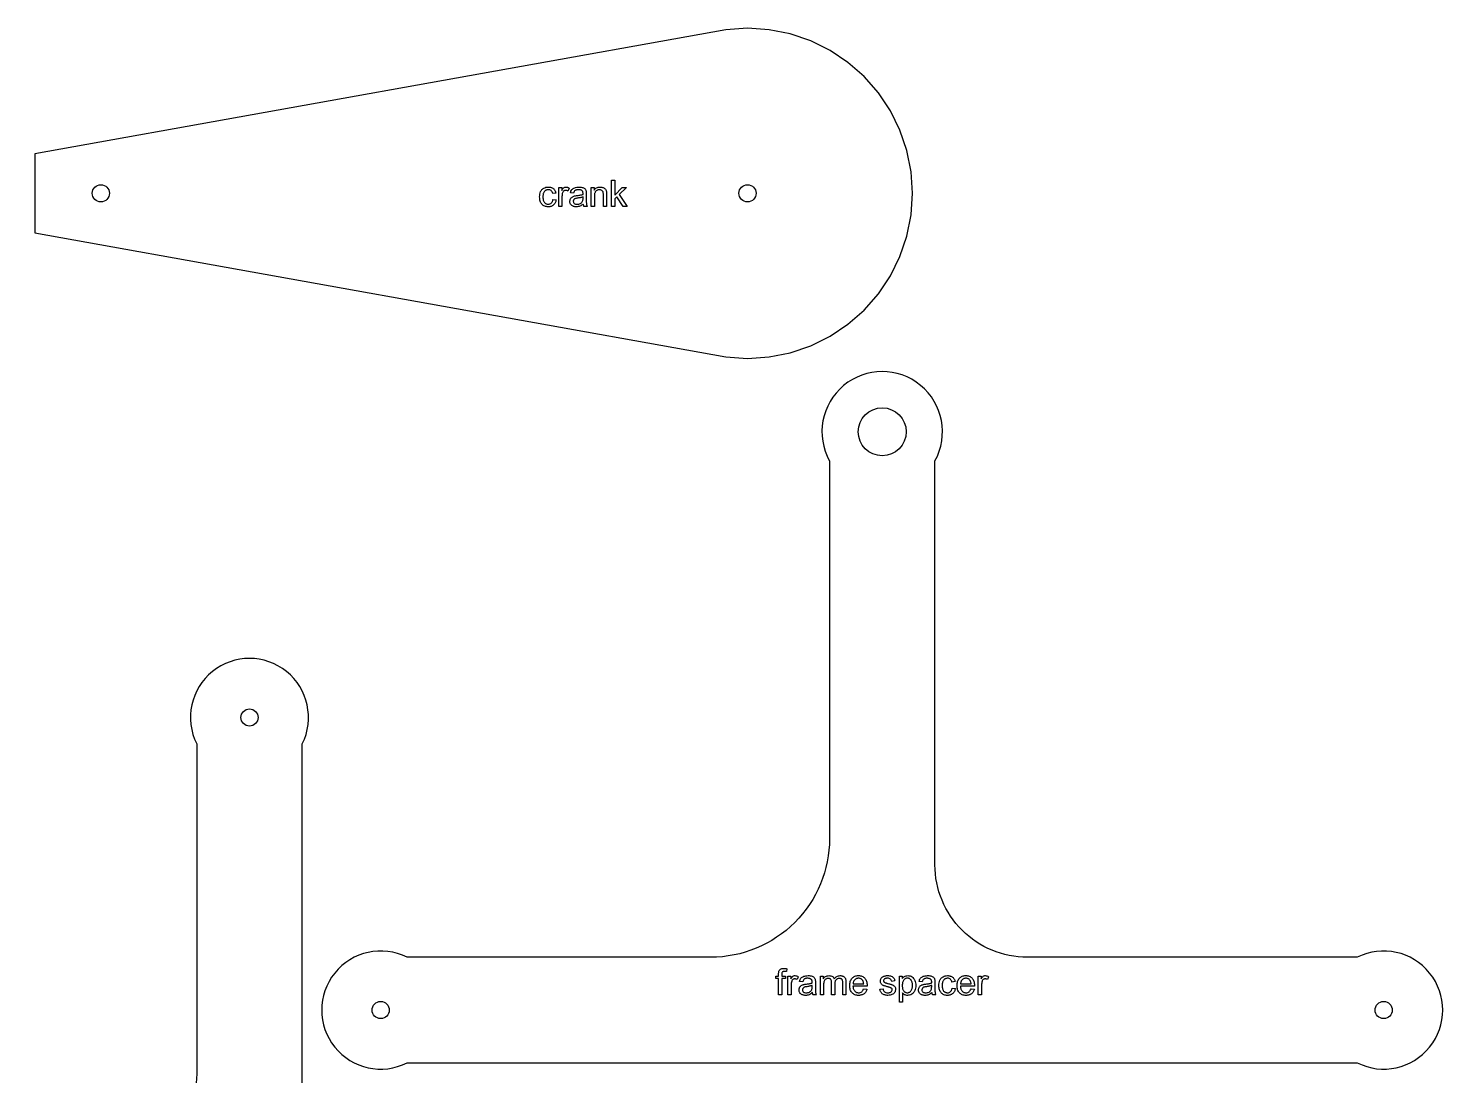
# Model space of a CAD drawing. Header units: millimetres. Extents: x 18 to 1175, y 18 to 1174.
# Drawn here: x 531 to 1174, y 661 to 1137 of the extents above; entities that cross this region are included whole.
import ezdxf

# ---------------------------------------------------------------- set-up
doc = ezdxf.new("R2010")
doc.units = ezdxf.units.MM
doc.layers.add('cut', color=5, linetype='Continuous', true_color=0x0000ff)
doc.layers.add('line engraving', color=1, linetype='Continuous', true_color=0xff0000)

msp = doc.modelspace()

# ---------------------------------------------------------------- linework, layer by layer
at = {"layer": 'cut', "color": 5, "true_color": 0x0000ff}
msp.add_lwpolyline([(857.67, 987.08), (867.46, 987.72), (877.08, 989.63), (886.37, 992.79), (895.17, 997.13), (903.33, 1002.57), (910.7, 1009.04), (917.17, 1016.42), (922.62, 1024.58), (926.95, 1033.37), (930.11, 1042.67), (932.02, 1052.28), (932.67, 1062.08), (932.02, 1071.87), (930.11, 1081.49), (926.95, 1090.78), (922.62, 1099.58), (917.17, 1107.74), (910.7, 1115.11), (903.33, 1121.58), (895.17, 1127.03), (886.37, 1131.36), (877.08, 1134.52), (867.46, 1136.43), (857.67, 1137.08), (847.87, 1136.43), (533.67, 1080.08), (533.67, 1044.08), (847.87, 987.72)], close=True, dxfattribs=at)
for points in [[(942.88, 756.88), (942.88, 940.48, 1.695342), (894.94, 940.38), (894.94, 768.88, -0.414214), (840.94, 714.88), (702.88, 714.88, 1.618034), (702.88, 666.88), (1134.88, 666.88, 1.618034), (1134.88, 714.88), (984.88, 714.88, -0.414214)], [(565.22, 619.86), (381.62, 619.86, 1.695342), (381.72, 571.91), (553.22, 571.91, -0.414214), (607.22, 517.91), (607.22, 379.86, 1.618034), (655.22, 379.86), (655.22, 811.86, 1.618034), (607.22, 811.86), (607.22, 661.86, -0.414214)]]:
    msp.add_lwpolyline(points, format="xyb", close=True, dxfattribs=at)
for centre, radius in [((563.67, 1062.08), 3.9), ((857.67, 1062.08), 3.9), ((918.88, 953.68), 10.9), ((631.22, 823.86), 3.9), ((690.88, 690.88), 3.9), ((1146.88, 690.88), 3.9)]:
    msp.add_circle(centre, radius, dxfattribs=at)
at = {"layer": 'line engraving', "color": 1, "true_color": 0xff0000}
for points in [[(795.82, 1056.15), (795.82, 1068), (797.28, 1068), (797.28, 1061.24), (800.72, 1064.74), (802.61, 1064.74), (799.33, 1061.55), (802.94, 1056.15), (801.15, 1056.15), (798.31, 1060.54), (797.28, 1059.55), (797.28, 1056.15), (795.82, 1056.15)], [(769.19, 1059.29), (770.62, 1059.11), (770.55, 1058.75), (770.46, 1058.41), (770.34, 1058.09), (770.21, 1057.79), (770.04, 1057.51), (769.86, 1057.25), (769.65, 1057.01), (769.42, 1056.79), (769.17, 1056.59), (768.91, 1056.42), (768.63, 1056.28), (768.34, 1056.16), (768.04, 1056.07), (767.72, 1056), (767.39, 1055.96), (767.05, 1055.95), (766.62, 1055.97), (766.21, 1056.02), (765.82, 1056.11), (765.46, 1056.24), (765.11, 1056.4), (764.79, 1056.6), (764.49, 1056.83), (764.21, 1057.1), (763.96, 1057.41), (763.74, 1057.74), (763.56, 1058.11), (763.41, 1058.51), (763.29, 1058.94), (763.21, 1059.4), (763.16, 1059.89), (763.14, 1060.41), (763.17, 1061.08), (763.26, 1061.71), (763.4, 1062.3), (763.6, 1062.84), (763.72, 1063.1), (763.86, 1063.33), (764.01, 1063.55), (764.18, 1063.76), (764.37, 1063.94), (764.56, 1064.12), (764.78, 1064.27), (765, 1064.41), (765.49, 1064.64), (765.99, 1064.8), (766.51, 1064.9), (767.06, 1064.93), (767.4, 1064.92), (767.72, 1064.89), (768.03, 1064.83), (768.33, 1064.75), (768.61, 1064.65), (768.87, 1064.53), (769.11, 1064.39), (769.34, 1064.22), (769.56, 1064.04), (769.75, 1063.83), (769.92, 1063.61), (770.08, 1063.37), (770.21, 1063.11), (770.32, 1062.83), (770.41, 1062.53), (770.49, 1062.21), (769.07, 1061.99), (768.95, 1062.4), (768.79, 1062.75), (768.59, 1063.05), (768.35, 1063.3), (768.08, 1063.49), (767.79, 1063.62), (767.46, 1063.71), (767.11, 1063.73), (766.84, 1063.72), (766.59, 1063.68), (766.35, 1063.62), (766.12, 1063.54), (765.9, 1063.43), (765.69, 1063.29), (765.5, 1063.13), (765.32, 1062.94), (765.16, 1062.73), (765.02, 1062.49), (764.91, 1062.22), (764.81, 1061.93), (764.73, 1061.6), (764.68, 1061.25), (764.65, 1060.86), (764.64, 1060.45), (764.65, 1060.03), (764.68, 1059.64), (764.73, 1059.28), (764.8, 1058.95), (764.9, 1058.65), (765.01, 1058.38), (765.14, 1058.14), (765.3, 1057.93), (765.47, 1057.75), (765.66, 1057.59), (765.85, 1057.46), (766.06, 1057.34), (766.29, 1057.26), (766.52, 1057.2), (766.77, 1057.16), (767.03, 1057.15), (767.44, 1057.18), (767.82, 1057.28), (768.16, 1057.44), (768.46, 1057.67), (768.6, 1057.81), (768.72, 1057.97), (768.83, 1058.15), (768.93, 1058.34), (769.02, 1058.55), (769.09, 1058.78), (769.15, 1059.03), (769.19, 1059.29)], [(771.85, 1056.15), (771.85, 1064.74), (773.16, 1064.74), (773.16, 1063.43), (773.41, 1063.85), (773.65, 1064.19), (773.87, 1064.45), (774.09, 1064.64), (774.31, 1064.77), (774.54, 1064.86), (774.77, 1064.91), (775.02, 1064.93), (775.39, 1064.9), (775.77, 1064.81), (776.14, 1064.67), (776.52, 1064.46), (776.02, 1063.11), (775.75, 1063.25), (775.48, 1063.35), (775.22, 1063.41), (774.95, 1063.43), (774.72, 1063.41), (774.5, 1063.35), (774.29, 1063.26), (774.09, 1063.14), (773.92, 1062.98), (773.77, 1062.8), (773.65, 1062.58), (773.55, 1062.34), (773.45, 1061.94), (773.37, 1061.53), (773.32, 1061.1), (773.31, 1060.64), (773.31, 1056.15), (771.85, 1056.15)], [(782.99, 1057.21), (782.59, 1056.89), (782.2, 1056.62), (781.81, 1056.4), (781.43, 1056.23), (781.05, 1056.11), (780.66, 1056.02), (780.25, 1055.97), (779.83, 1055.95), (779.49, 1055.96), (779.16, 1055.99), (778.86, 1056.05), (778.58, 1056.12), (778.32, 1056.22), (778.07, 1056.34), (777.85, 1056.48), (777.65, 1056.64), (777.47, 1056.82), (777.32, 1057.01), (777.19, 1057.22), (777.08, 1057.43), (777, 1057.66), (776.94, 1057.9), (776.9, 1058.15), (776.89, 1058.41), (776.91, 1058.72), (776.96, 1059.01), (777.05, 1059.3), (777.18, 1059.56), (777.33, 1059.81), (777.51, 1060.03), (777.71, 1060.23), (777.93, 1060.4), (778.17, 1060.55), (778.43, 1060.68), (778.7, 1060.79), (778.98, 1060.88), (779.22, 1060.93), (779.52, 1060.99), (779.87, 1061.04), (780.27, 1061.1), (780.7, 1061.15), (781.1, 1061.21), (781.47, 1061.27), (781.8, 1061.33), (782.12, 1061.39), (782.4, 1061.46), (782.65, 1061.53), (782.87, 1061.6), (782.87, 1061.73), (782.88, 1061.84), (782.88, 1061.92), (782.88, 1061.98), (782.87, 1062.19), (782.85, 1062.39), (782.82, 1062.57), (782.78, 1062.74), (782.72, 1062.88), (782.65, 1063.02), (782.56, 1063.13), (782.47, 1063.23), (782.32, 1063.35), (782.15, 1063.45), (781.97, 1063.53), (781.77, 1063.6), (781.56, 1063.66), (781.32, 1063.69), (781.07, 1063.72), (780.81, 1063.73), (780.56, 1063.72), (780.33, 1063.7), (780.11, 1063.67), (779.92, 1063.64), (779.73, 1063.58), (779.57, 1063.52), (779.42, 1063.45), (779.29, 1063.37), (779.06, 1063.15), (778.87, 1062.87), (778.7, 1062.51), (778.57, 1062.09), (777.14, 1062.29), (777.26, 1062.72), (777.4, 1063.11), (777.58, 1063.46), (777.78, 1063.76), (778.03, 1064.03), (778.33, 1064.26), (778.67, 1064.46), (779.07, 1064.63), (779.51, 1064.76), (779.98, 1064.85), (780.48, 1064.91), (781.02, 1064.93), (781.54, 1064.91), (782.02, 1064.87), (782.44, 1064.79), (782.81, 1064.67), (783.13, 1064.53), (783.4, 1064.38), (783.63, 1064.21), (783.82, 1064.02), (783.97, 1063.81), (784.09, 1063.58), (784.19, 1063.32), (784.27, 1063.03), (784.3, 1062.81), (784.32, 1062.51), (784.34, 1062.13), (784.34, 1061.69), (784.34, 1059.75), (784.34, 1059.26), (784.35, 1058.82), (784.36, 1058.43), (784.37, 1058.09), (784.38, 1057.79), (784.4, 1057.54), (784.41, 1057.33), (784.44, 1057.18), (784.49, 1056.91), (784.57, 1056.65), (784.68, 1056.39), (784.8, 1056.15), (783.28, 1056.15), (783.18, 1056.38), (783.1, 1056.64), (783.03, 1056.91), (782.99, 1057.21)], [(786.6, 1056.15), (786.6, 1064.74), (787.91, 1064.74), (787.91, 1063.52), (788.16, 1063.85), (788.44, 1064.13), (788.74, 1064.38), (789.07, 1064.58), (789.42, 1064.73), (789.8, 1064.84), (790.21, 1064.91), (790.64, 1064.93), (791.03, 1064.91), (791.39, 1064.86), (791.74, 1064.77), (792.07, 1064.65), (792.38, 1064.5), (792.64, 1064.33), (792.87, 1064.14), (793.05, 1063.92), (793.2, 1063.68), (793.32, 1063.42), (793.42, 1063.14), (793.5, 1062.84), (793.54, 1062.6), (793.56, 1062.29), (793.58, 1061.9), (793.58, 1061.43), (793.58, 1056.15), (792.13, 1056.15), (792.13, 1061.37), (792.11, 1061.79), (792.08, 1062.15), (792.03, 1062.45), (791.96, 1062.7), (791.85, 1062.91), (791.72, 1063.1), (791.55, 1063.26), (791.35, 1063.41), (791.13, 1063.52), (790.88, 1063.6), (790.62, 1063.65), (790.34, 1063.67), (790.11, 1063.66), (789.89, 1063.63), (789.68, 1063.59), (789.47, 1063.52), (789.27, 1063.44), (789.09, 1063.34), (788.9, 1063.22), (788.73, 1063.08), (788.57, 1062.91), (788.44, 1062.72), (788.32, 1062.49), (788.23, 1062.22), (788.15, 1061.93), (788.1, 1061.6), (788.07, 1061.23), (788.06, 1060.84), (788.06, 1056.15), (786.6, 1056.15)], [(782.87, 1060.46), (782.66, 1060.38), (782.42, 1060.3), (782.16, 1060.23), (781.88, 1060.16), (781.57, 1060.09), (781.24, 1060.03), (780.88, 1059.97), (780.49, 1059.91), (780.08, 1059.84), (779.73, 1059.77), (779.44, 1059.69), (779.22, 1059.62), (779.05, 1059.53), (778.89, 1059.42), (778.76, 1059.29), (778.65, 1059.14), (778.56, 1058.98), (778.5, 1058.81), (778.46, 1058.64), (778.45, 1058.45), (778.47, 1058.17), (778.56, 1057.92), (778.69, 1057.69), (778.89, 1057.48), (779.13, 1057.31), (779.43, 1057.19), (779.78, 1057.12), (780.18, 1057.09), (780.59, 1057.11), (780.97, 1057.18), (781.33, 1057.3), (781.67, 1057.46), (781.98, 1057.66), (782.24, 1057.9), (782.46, 1058.16), (782.64, 1058.47), (782.74, 1058.74), (782.81, 1059.08), (782.86, 1059.47), (782.87, 1059.92), (782.87, 1060.46)], [(871.79, 697.75), (871.79, 705.21), (870.51, 705.21), (870.51, 706.34), (871.79, 706.34), (871.79, 707.25), (871.8, 707.66), (871.83, 708.01), (871.88, 708.3), (871.95, 708.54), (872.07, 708.81), (872.24, 709.05), (872.44, 709.27), (872.69, 709.46), (872.98, 709.61), (873.32, 709.72), (873.72, 709.79), (874.17, 709.81), (874.49, 709.8), (874.82, 709.77), (875.17, 709.73), (875.53, 709.66), (875.31, 708.39), (875.09, 708.43), (874.87, 708.46), (874.66, 708.47), (874.45, 708.48), (874.15, 708.46), (873.89, 708.4), (873.68, 708.32), (873.52, 708.19), (873.4, 708.02), (873.31, 707.79), (873.26, 707.49), (873.24, 707.13), (873.24, 706.34), (874.92, 706.34), (874.92, 705.21), (873.24, 705.21), (873.24, 697.75), (871.79, 697.75)], [(876.03, 697.75), (876.03, 706.34), (877.34, 706.34), (877.34, 705.04), (877.59, 705.46), (877.83, 705.8), (878.05, 706.06), (878.27, 706.24), (878.49, 706.37), (878.71, 706.46), (878.95, 706.52), (879.2, 706.53), (879.57, 706.5), (879.95, 706.42), (880.32, 706.27), (880.7, 706.06), (880.2, 704.71), (879.93, 704.85), (879.66, 704.95), (879.4, 705.01), (879.13, 705.03), (878.9, 705.01), (878.68, 704.96), (878.47, 704.87), (878.27, 704.74), (878.1, 704.58), (877.95, 704.4), (877.83, 704.19), (877.73, 703.95), (877.62, 703.55), (877.55, 703.13), (877.5, 702.7), (877.49, 702.25), (877.49, 697.75), (876.03, 697.75)], [(887.17, 698.81), (886.77, 698.49), (886.38, 698.22), (885.99, 698), (885.61, 697.84), (885.23, 697.71), (884.84, 697.63), (884.43, 697.57), (884.01, 697.55), (883.66, 697.57), (883.34, 697.6), (883.04, 697.65), (882.76, 697.73), (882.49, 697.82), (882.25, 697.94), (882.03, 698.08), (881.83, 698.25), (881.65, 698.42), (881.5, 698.62), (881.37, 698.82), (881.26, 699.03), (881.18, 699.26), (881.12, 699.5), (881.08, 699.75), (881.07, 700.01), (881.09, 700.32), (881.14, 700.62), (881.23, 700.9), (881.36, 701.17), (881.51, 701.41), (881.69, 701.64), (881.89, 701.83), (882.11, 702), (882.35, 702.15), (882.61, 702.28), (882.88, 702.39), (883.16, 702.48), (883.4, 702.54), (883.7, 702.59), (884.05, 702.65), (884.45, 702.7), (884.88, 702.75), (885.28, 702.81), (885.65, 702.87), (885.98, 702.93), (886.29, 702.99), (886.58, 703.06), (886.83, 703.13), (887.05, 703.2), (887.05, 703.34), (887.06, 703.45), (887.06, 703.53), (887.06, 703.58), (887.05, 703.8), (887.03, 703.99), (887, 704.17), (886.96, 704.34), (886.9, 704.49), (886.83, 704.62), (886.74, 704.74), (886.65, 704.84), (886.5, 704.95), (886.33, 705.05), (886.15, 705.14), (885.95, 705.21), (885.74, 705.26), (885.5, 705.3), (885.25, 705.32), (884.99, 705.33), (884.74, 705.32), (884.51, 705.31), (884.29, 705.28), (884.09, 705.24), (883.91, 705.19), (883.75, 705.13), (883.6, 705.05), (883.47, 704.97), (883.24, 704.75), (883.04, 704.47), (882.88, 704.12), (882.75, 703.69), (881.32, 703.89), (881.44, 704.32), (881.58, 704.71), (881.76, 705.06), (881.96, 705.36), (882.21, 705.63), (882.51, 705.86), (882.85, 706.06), (883.25, 706.23), (883.69, 706.36), (884.16, 706.46), (884.66, 706.51), (885.2, 706.53), (885.72, 706.52), (886.19, 706.47), (886.62, 706.39), (886.99, 706.27), (887.31, 706.14), (887.58, 705.98), (887.81, 705.81), (888, 705.62), (888.15, 705.41), (888.27, 705.18), (888.37, 704.92), (888.45, 704.63), (888.48, 704.41), (888.5, 704.11), (888.52, 703.74), (888.52, 703.29), (888.52, 701.35), (888.52, 700.86), (888.53, 700.43), (888.54, 700.04), (888.55, 699.69), (888.56, 699.39), (888.57, 699.14), (888.59, 698.94), (888.62, 698.78), (888.67, 698.51), (888.75, 698.25), (888.86, 698), (888.98, 697.75), (887.46, 697.75), (887.36, 697.98), (887.28, 698.24), (887.21, 698.51), (887.17, 698.81)], [(887.05, 702.06), (886.84, 701.98), (886.6, 701.9), (886.34, 701.83), (886.06, 701.76), (885.75, 701.69), (885.42, 701.63), (885.06, 701.57), (884.67, 701.51), (884.26, 701.44), (883.91, 701.37), (883.62, 701.3), (883.4, 701.22), (883.23, 701.13), (883.07, 701.02), (882.94, 700.89), (882.83, 700.75), (882.74, 700.59), (882.68, 700.42), (882.64, 700.24), (882.63, 700.05), (882.65, 699.77), (882.74, 699.52), (882.87, 699.29), (883.07, 699.08), (883.31, 698.91), (883.61, 698.79), (883.96, 698.72), (884.36, 698.69), (884.77, 698.72), (885.15, 698.79), (885.51, 698.9), (885.85, 699.06), (886.16, 699.26), (886.42, 699.5), (886.64, 699.77), (886.82, 700.07), (886.92, 700.35), (886.99, 700.68), (887.04, 701.07), (887.05, 701.53), (887.05, 702.06)], [(890.78, 697.75), (890.78, 706.34), (892.08, 706.34), (892.08, 705.13), (892.3, 705.43), (892.55, 705.7), (892.84, 705.94), (893.16, 706.15), (893.51, 706.32), (893.88, 706.44), (894.27, 706.51), (894.69, 706.53), (895.14, 706.51), (895.56, 706.43), (895.93, 706.31), (896.25, 706.14), (896.54, 705.92), (896.77, 705.66), (896.97, 705.37), (897.11, 705.03), (897.38, 705.38), (897.66, 705.69), (897.96, 705.95), (898.29, 706.16), (898.63, 706.32), (898.99, 706.44), (899.37, 706.51), (899.77, 706.53), (900.08, 706.52), (900.37, 706.49), (900.64, 706.43), (900.9, 706.36), (901.13, 706.26), (901.35, 706.14), (901.55, 705.99), (901.73, 705.83), (901.89, 705.64), (902.03, 705.42), (902.15, 705.19), (902.25, 704.93), (902.32, 704.64), (902.38, 704.33), (902.41, 704), (902.42, 703.65), (902.42, 697.75), (900.97, 697.75), (900.97, 703.16), (900.96, 703.57), (900.94, 703.91), (900.89, 704.2), (900.83, 704.42), (900.75, 704.6), (900.63, 704.77), (900.49, 704.91), (900.32, 705.04), (900.12, 705.14), (899.91, 705.21), (899.69, 705.26), (899.44, 705.27), (899.22, 705.26), (899.01, 705.23), (898.81, 705.19), (898.61, 705.12), (898.43, 705.04), (898.26, 704.93), (898.09, 704.81), (897.94, 704.67), (897.8, 704.51), (897.68, 704.32), (897.57, 704.12), (897.49, 703.89), (897.42, 703.63), (897.38, 703.36), (897.35, 703.06), (897.34, 702.74), (897.34, 697.75), (895.88, 697.75), (895.88, 703.33), (895.86, 703.79), (895.8, 704.18), (895.68, 704.51), (895.53, 704.79), (895.43, 704.9), (895.32, 705), (895.2, 705.08), (895.06, 705.15), (894.91, 705.2), (894.74, 705.24), (894.56, 705.26), (894.36, 705.27), (894.06, 705.25), (893.77, 705.19), (893.49, 705.09), (893.23, 704.95), (892.98, 704.77), (892.78, 704.55), (892.61, 704.29), (892.47, 704), (892.37, 703.66), (892.29, 703.24), (892.25, 702.76), (892.24, 702.21), (892.24, 697.75), (890.78, 697.75)], [(910.46, 700.52), (911.97, 700.33), (911.87, 700.01), (911.75, 699.71), (911.61, 699.42), (911.46, 699.16), (911.28, 698.91), (911.09, 698.68), (910.88, 698.47), (910.65, 698.28), (910.4, 698.11), (910.13, 697.96), (909.85, 697.84), (909.55, 697.74), (909.24, 697.66), (908.9, 697.6), (908.55, 697.57), (908.19, 697.55), (907.73, 697.57), (907.29, 697.63), (906.88, 697.72), (906.5, 697.84), (906.14, 698.01), (905.8, 698.21), (905.49, 698.44), (905.2, 698.72), (904.94, 699.02), (904.72, 699.35), (904.53, 699.72), (904.37, 700.11), (904.25, 700.53), (904.16, 700.98), (904.11, 701.46), (904.1, 701.97), (904.11, 702.5), (904.16, 702.99), (904.25, 703.46), (904.37, 703.9), (904.53, 704.3), (904.72, 704.68), (904.95, 705.02), (905.21, 705.34), (905.5, 705.62), (905.81, 705.86), (906.14, 706.07), (906.49, 706.23), (906.87, 706.37), (907.26, 706.46), (907.67, 706.52), (908.11, 706.53), (908.53, 706.52), (908.93, 706.46), (909.31, 706.37), (909.67, 706.24), (910.01, 706.08), (910.34, 705.87), (910.64, 705.64), (910.92, 705.36), (911.18, 705.05), (911.4, 704.71), (911.59, 704.35), (911.74, 703.95), (911.86, 703.52), (911.95, 703.06), (912, 702.58), (912.01, 702.06), (912.01, 701.99), (912.01, 701.9), (912.01, 701.79), (912.01, 701.67), (905.6, 701.67), (905.63, 701.33), (905.68, 701.01), (905.75, 700.7), (905.84, 700.42), (905.95, 700.16), (906.08, 699.92), (906.23, 699.7), (906.4, 699.5), (906.59, 699.33), (906.78, 699.17), (906.99, 699.05), (907.21, 698.94), (907.44, 698.86), (907.68, 698.8), (907.93, 698.76), (908.2, 698.75), (908.58, 698.78), (908.94, 698.86), (909.27, 698.99), (909.56, 699.17), (909.83, 699.41), (910.07, 699.72), (910.28, 700.09), (910.46, 700.52)], [(905.68, 702.87), (910.48, 702.87), (910.45, 703.13), (910.41, 703.38), (910.35, 703.61), (910.29, 703.82), (910.22, 704.01), (910.13, 704.19), (910.04, 704.35), (909.93, 704.5), (909.75, 704.69), (909.55, 704.86), (909.35, 705.01), (909.13, 705.13), (908.9, 705.22), (908.65, 705.28), (908.39, 705.32), (908.12, 705.34), (907.88, 705.33), (907.64, 705.29), (907.42, 705.24), (907.2, 705.17), (906.99, 705.07), (906.8, 704.96), (906.61, 704.82), (906.44, 704.67), (906.28, 704.49), (906.13, 704.3), (906.01, 704.1), (905.91, 703.88), (905.82, 703.65), (905.76, 703.4), (905.71, 703.14), (905.68, 702.87)], [(917.82, 700.31), (919.26, 700.54), (919.34, 700.13), (919.48, 699.77), (919.68, 699.47), (919.93, 699.21), (920.24, 699.01), (920.59, 698.87), (921.01, 698.78), (921.48, 698.75), (921.72, 698.76), (921.95, 698.78), (922.16, 698.81), (922.35, 698.85), (922.53, 698.91), (922.69, 698.98), (922.84, 699.06), (922.97, 699.16), (923.18, 699.37), (923.33, 699.6), (923.42, 699.85), (923.45, 700.12), (923.43, 700.35), (923.35, 700.56), (923.21, 700.74), (923.02, 700.9), (922.94, 700.95), (922.82, 701), (922.68, 701.06), (922.5, 701.12), (922.3, 701.18), (922.08, 701.25), (921.82, 701.32), (921.54, 701.39), (921.15, 701.49), (920.8, 701.58), (920.47, 701.68), (920.18, 701.77), (919.92, 701.85), (919.69, 701.93), (919.49, 702.01), (919.32, 702.09), (919.02, 702.25), (918.77, 702.44), (918.56, 702.66), (918.38, 702.91), (918.24, 703.17), (918.14, 703.45), (918.08, 703.75), (918.06, 704.06), (918.07, 704.34), (918.12, 704.61), (918.21, 704.87), (918.32, 705.12), (918.46, 705.36), (918.63, 705.57), (918.82, 705.76), (919.04, 705.94), (919.22, 706.06), (919.44, 706.17), (919.69, 706.27), (919.96, 706.36), (920.26, 706.44), (920.57, 706.49), (920.89, 706.52), (921.22, 706.53), (921.71, 706.52), (922.17, 706.46), (922.6, 706.37), (923, 706.24), (923.35, 706.08), (923.66, 705.9), (923.92, 705.69), (924.12, 705.45), (924.29, 705.18), (924.43, 704.87), (924.54, 704.52), (924.63, 704.12), (923.2, 703.93), (923.13, 704.24), (923.01, 704.52), (922.85, 704.76), (922.64, 704.96), (922.38, 705.13), (922.08, 705.24), (921.73, 705.31), (921.33, 705.34), (921.08, 705.33), (920.86, 705.32), (920.65, 705.29), (920.47, 705.25), (920.3, 705.21), (920.14, 705.15), (920.01, 705.08), (919.89, 705), (919.71, 704.83), (919.57, 704.64), (919.49, 704.44), (919.47, 704.23), (919.48, 704.09), (919.51, 703.96), (919.57, 703.84), (919.64, 703.72), (919.74, 703.61), (919.87, 703.5), (920.02, 703.41), (920.2, 703.33), (920.27, 703.31), (920.36, 703.28), (920.48, 703.24), (920.63, 703.2), (920.81, 703.15), (921.01, 703.09), (921.23, 703.03), (921.49, 702.96), (921.86, 702.86), (922.2, 702.76), (922.52, 702.67), (922.8, 702.58), (923.05, 702.5), (923.28, 702.42), (923.48, 702.35), (923.64, 702.28), (923.93, 702.14), (924.19, 701.96), (924.41, 701.75), (924.6, 701.52), (924.75, 701.25), (924.86, 700.96), (924.93, 700.63), (924.95, 700.27), (924.92, 699.91), (924.84, 699.57), (924.71, 699.23), (924.53, 698.9), (924.29, 698.6), (924.01, 698.33), (923.68, 698.1), (923.3, 697.91), (922.89, 697.75), (922.45, 697.64), (921.98, 697.58), (921.49, 697.55), (921.08, 697.57), (920.7, 697.6), (920.34, 697.65), (920.01, 697.73), (919.71, 697.83), (919.42, 697.95), (919.17, 698.09), (918.94, 698.25), (918.73, 698.43), (918.54, 698.64), (918.37, 698.87), (918.22, 699.11), (918.09, 699.38), (917.98, 699.67), (917.89, 699.98), (917.82, 700.31)], [(926.68, 694.46), (926.68, 706.34), (928.01, 706.34), (928.01, 705.22), (928.25, 705.53), (928.51, 705.8), (928.78, 706.02), (929.07, 706.21), (929.38, 706.35), (929.72, 706.45), (930.09, 706.51), (930.5, 706.53), (931.03, 706.5), (931.54, 706.39), (932, 706.22), (932.44, 705.97), (932.84, 705.66), (933.18, 705.28), (933.47, 704.86), (933.71, 704.37), (933.9, 703.84), (934.03, 703.29), (934.11, 702.71), (934.14, 702.11), (934.11, 701.47), (934.02, 700.86), (933.87, 700.28), (933.67, 699.73), (933.54, 699.48), (933.4, 699.24), (933.25, 699.01), (933.09, 698.8), (932.91, 698.61), (932.72, 698.43), (932.51, 698.26), (932.29, 698.12), (931.83, 697.87), (931.37, 697.69), (930.89, 697.59), (930.39, 697.55), (930.04, 697.57), (929.7, 697.63), (929.39, 697.73), (929.09, 697.86), (928.81, 698.03), (928.56, 698.21), (928.34, 698.41), (928.14, 698.64), (928.14, 694.46), (926.68, 694.46)], [(928, 702), (928.01, 701.59), (928.04, 701.22), (928.09, 700.87), (928.17, 700.55), (928.26, 700.26), (928.38, 699.99), (928.51, 699.76), (928.67, 699.54), (928.84, 699.36), (929.02, 699.2), (929.21, 699.06), (929.41, 698.95), (929.62, 698.86), (929.84, 698.8), (930.06, 698.76), (930.3, 698.75), (930.54, 698.76), (930.77, 698.8), (930.99, 698.87), (931.2, 698.96), (931.4, 699.07), (931.6, 699.21), (931.78, 699.38), (931.96, 699.57), (932.12, 699.79), (932.26, 700.04), (932.38, 700.32), (932.48, 700.62), (932.55, 700.95), (932.61, 701.31), (932.64, 701.7), (932.65, 702.12), (932.64, 702.51), (932.61, 702.89), (932.56, 703.23), (932.48, 703.55), (932.39, 703.85), (932.27, 704.12), (932.13, 704.36), (931.98, 704.58), (931.8, 704.77), (931.62, 704.93), (931.43, 705.07), (931.23, 705.19), (931.03, 705.28), (930.81, 705.34), (930.59, 705.38), (930.36, 705.39), (930.13, 705.38), (929.91, 705.34), (929.69, 705.27), (929.49, 705.18), (929.28, 705.05), (929.09, 704.9), (928.9, 704.73), (928.72, 704.52), (928.55, 704.29), (928.4, 704.04), (928.28, 703.76), (928.18, 703.46), (928.1, 703.13), (928.04, 702.78), (928.01, 702.4), (928, 702)], [(941.5, 698.81), (941.1, 698.49), (940.71, 698.22), (940.32, 698), (939.94, 697.84), (939.56, 697.71), (939.17, 697.63), (938.76, 697.57), (938.34, 697.55), (937.99, 697.57), (937.67, 697.6), (937.37, 697.65), (937.09, 697.73), (936.82, 697.82), (936.58, 697.94), (936.36, 698.08), (936.16, 698.25), (935.98, 698.42), (935.83, 698.62), (935.7, 698.82), (935.59, 699.03), (935.51, 699.26), (935.45, 699.5), (935.41, 699.75), (935.4, 700.01), (935.42, 700.32), (935.47, 700.62), (935.56, 700.9), (935.69, 701.17), (935.84, 701.41), (936.02, 701.64), (936.22, 701.83), (936.44, 702), (936.68, 702.15), (936.94, 702.28), (937.21, 702.39), (937.49, 702.48), (937.73, 702.54), (938.03, 702.59), (938.38, 702.65), (938.78, 702.7), (939.21, 702.75), (939.61, 702.81), (939.98, 702.87), (940.31, 702.93), (940.62, 702.99), (940.91, 703.06), (941.16, 703.13), (941.38, 703.2), (941.38, 703.34), (941.39, 703.45), (941.39, 703.53), (941.39, 703.58), (941.38, 703.8), (941.36, 703.99), (941.33, 704.17), (941.29, 704.34), (941.23, 704.49), (941.16, 704.62), (941.07, 704.74), (940.98, 704.84), (940.83, 704.95), (940.66, 705.05), (940.48, 705.14), (940.28, 705.21), (940.07, 705.26), (939.83, 705.3), (939.58, 705.32), (939.32, 705.33), (939.07, 705.32), (938.84, 705.31), (938.62, 705.28), (938.42, 705.24), (938.24, 705.19), (938.08, 705.13), (937.93, 705.05), (937.8, 704.97), (937.57, 704.75), (937.37, 704.47), (937.21, 704.12), (937.08, 703.69), (935.65, 703.89), (935.77, 704.32), (935.91, 704.71), (936.08, 705.06), (936.29, 705.36), (936.54, 705.63), (936.84, 705.86), (937.18, 706.06), (937.58, 706.23), (938.02, 706.36), (938.49, 706.46), (938.99, 706.51), (939.53, 706.53), (940.05, 706.52), (940.52, 706.47), (940.95, 706.39), (941.32, 706.27), (941.64, 706.14), (941.91, 705.98), (942.14, 705.81), (942.33, 705.62), (942.48, 705.41), (942.6, 705.18), (942.7, 704.92), (942.78, 704.63), (942.81, 704.41), (942.83, 704.11), (942.85, 703.74), (942.85, 703.29), (942.85, 701.35), (942.85, 700.86), (942.86, 700.43), (942.87, 700.04), (942.88, 699.69), (942.89, 699.39), (942.9, 699.14), (942.92, 698.94), (942.95, 698.78), (943, 698.51), (943.08, 698.25), (943.19, 698), (943.31, 697.75), (941.79, 697.75), (941.69, 697.98), (941.61, 698.24), (941.54, 698.51), (941.5, 698.81)], [(941.38, 702.06), (941.17, 701.98), (940.93, 701.9), (940.67, 701.83), (940.39, 701.76), (940.08, 701.69), (939.74, 701.63), (939.39, 701.57), (939, 701.51), (938.59, 701.44), (938.24, 701.37), (937.95, 701.3), (937.73, 701.22), (937.56, 701.13), (937.4, 701.02), (937.27, 700.89), (937.16, 700.75), (937.07, 700.59), (937.01, 700.42), (936.97, 700.24), (936.96, 700.05), (936.98, 699.77), (937.07, 699.52), (937.2, 699.29), (937.4, 699.08), (937.64, 698.91), (937.94, 698.79), (938.29, 698.72), (938.69, 698.69), (939.1, 698.72), (939.48, 698.79), (939.84, 698.9), (940.18, 699.06), (940.49, 699.26), (940.75, 699.5), (940.97, 699.77), (941.15, 700.07), (941.25, 700.35), (941.32, 700.68), (941.37, 701.07), (941.38, 701.53), (941.38, 702.06)], [(950.72, 700.9), (952.15, 700.71), (952.08, 700.35), (951.98, 700.01), (951.87, 699.69), (951.73, 699.39), (951.57, 699.11), (951.38, 698.85), (951.18, 698.61), (950.95, 698.39), (950.7, 698.2), (950.44, 698.03), (950.16, 697.88), (949.87, 697.76), (949.57, 697.67), (949.25, 697.61), (948.92, 697.57), (948.57, 697.55), (948.14, 697.57), (947.73, 697.63), (947.35, 697.72), (946.98, 697.84), (946.64, 698), (946.32, 698.2), (946.02, 698.44), (945.74, 698.71), (945.49, 699.01), (945.27, 699.35), (945.08, 699.71), (944.93, 700.11), (944.82, 700.54), (944.73, 701), (944.68, 701.49), (944.66, 702.01), (944.69, 702.69), (944.78, 703.32), (944.92, 703.9), (945.13, 704.45), (945.25, 704.7), (945.39, 704.94), (945.54, 705.16), (945.71, 705.36), (945.89, 705.55), (946.09, 705.72), (946.3, 705.87), (946.53, 706.01), (947.01, 706.24), (947.51, 706.4), (948.04, 706.5), (948.58, 706.53), (948.92, 706.52), (949.25, 706.49), (949.56, 706.43), (949.85, 706.36), (950.13, 706.26), (950.39, 706.14), (950.64, 705.99), (950.87, 705.83), (951.08, 705.64), (951.27, 705.43), (951.45, 705.21), (951.6, 704.97), (951.73, 704.71), (951.84, 704.43), (951.94, 704.13), (952.01, 703.82), (950.59, 703.6), (950.47, 704), (950.31, 704.36), (950.12, 704.65), (949.88, 704.9), (949.61, 705.09), (949.31, 705.23), (948.99, 705.31), (948.64, 705.34), (948.37, 705.32), (948.11, 705.29), (947.87, 705.23), (947.64, 705.14), (947.42, 705.03), (947.22, 704.89), (947.03, 704.73), (946.85, 704.55), (946.69, 704.34), (946.55, 704.1), (946.43, 703.83), (946.33, 703.53), (946.26, 703.2), (946.2, 702.85), (946.17, 702.46), (946.16, 702.05), (946.17, 701.63), (946.2, 701.25), (946.25, 700.89), (946.33, 700.56), (946.42, 700.26), (946.53, 699.99), (946.67, 699.75), (946.82, 699.54), (947, 699.35), (947.18, 699.19), (947.38, 699.06), (947.59, 698.95), (947.81, 698.86), (948.05, 698.8), (948.29, 698.76), (948.56, 698.75), (948.97, 698.78), (949.34, 698.88), (949.68, 699.05), (949.99, 699.28), (950.12, 699.42), (950.25, 699.58), (950.36, 699.75), (950.46, 699.94), (950.54, 700.16), (950.61, 700.38), (950.67, 700.63), (950.72, 700.9)], [(959.27, 700.52), (960.78, 700.33), (960.68, 700.01), (960.56, 699.71), (960.43, 699.42), (960.27, 699.16), (960.1, 698.91), (959.9, 698.68), (959.69, 698.47), (959.46, 698.28), (959.21, 698.11), (958.95, 697.96), (958.66, 697.84), (958.36, 697.74), (958.05, 697.66), (957.72, 697.6), (957.37, 697.57), (957, 697.55), (956.54, 697.57), (956.11, 697.63), (955.7, 697.72), (955.31, 697.84), (954.95, 698.01), (954.61, 698.21), (954.3, 698.44), (954.01, 698.72), (953.75, 699.02), (953.53, 699.35), (953.34, 699.72), (953.18, 700.11), (953.06, 700.53), (952.98, 700.98), (952.93, 701.46), (952.91, 701.97), (952.93, 702.5), (952.98, 702.99), (953.06, 703.46), (953.19, 703.9), (953.34, 704.3), (953.54, 704.68), (953.76, 705.02), (954.02, 705.34), (954.31, 705.62), (954.62, 705.86), (954.95, 706.07), (955.31, 706.23), (955.68, 706.37), (956.07, 706.46), (956.49, 706.52), (956.92, 706.53), (957.34, 706.52), (957.74, 706.46), (958.12, 706.37), (958.49, 706.24), (958.83, 706.08), (959.15, 705.87), (959.45, 705.64), (959.74, 705.36), (959.99, 705.05), (960.21, 704.71), (960.4, 704.35), (960.55, 703.95), (960.67, 703.52), (960.76, 703.06), (960.81, 702.58), (960.83, 702.06), (960.83, 701.99), (960.83, 701.9), (960.82, 701.79), (960.82, 701.67), (954.41, 701.67), (954.44, 701.33), (954.49, 701.01), (954.56, 700.7), (954.65, 700.42), (954.76, 700.16), (954.89, 699.92), (955.04, 699.7), (955.21, 699.5), (955.4, 699.33), (955.6, 699.17), (955.8, 699.05), (956.02, 698.94), (956.25, 698.86), (956.49, 698.8), (956.75, 698.76), (957.01, 698.75), (957.4, 698.78), (957.75, 698.86), (958.08, 698.99), (958.38, 699.17), (958.64, 699.41), (958.88, 699.72), (959.09, 700.09), (959.27, 700.52)], [(954.49, 702.87), (959.29, 702.87), (959.26, 703.13), (959.22, 703.38), (959.17, 703.61), (959.1, 703.82), (959.03, 704.01), (958.94, 704.19), (958.85, 704.35), (958.74, 704.5), (958.56, 704.69), (958.37, 704.86), (958.16, 705.01), (957.94, 705.13), (957.71, 705.22), (957.46, 705.28), (957.21, 705.32), (956.94, 705.34), (956.69, 705.33), (956.45, 705.29), (956.23, 705.24), (956.01, 705.17), (955.81, 705.07), (955.61, 704.96), (955.43, 704.82), (955.25, 704.67), (955.09, 704.49), (954.95, 704.3), (954.82, 704.1), (954.72, 703.88), (954.63, 703.65), (954.57, 703.4), (954.52, 703.14), (954.49, 702.87)], [(962.59, 697.75), (962.59, 706.34), (963.9, 706.34), (963.9, 705.04), (964.15, 705.46), (964.38, 705.8), (964.61, 706.06), (964.83, 706.24), (965.05, 706.37), (965.27, 706.46), (965.51, 706.52), (965.76, 706.53), (966.13, 706.5), (966.5, 706.42), (966.88, 706.27), (967.26, 706.06), (966.76, 704.71), (966.49, 704.85), (966.22, 704.95), (965.96, 705.01), (965.69, 705.03), (965.46, 705.01), (965.24, 704.96), (965.03, 704.87), (964.83, 704.74), (964.66, 704.58), (964.51, 704.4), (964.38, 704.19), (964.29, 703.95), (964.18, 703.55), (964.11, 703.13), (964.06, 702.7), (964.05, 702.25), (964.05, 697.75), (962.59, 697.75)]]:
    msp.add_lwpolyline(points, dxfattribs=at)

doc.saveas('drawing.dxf')
